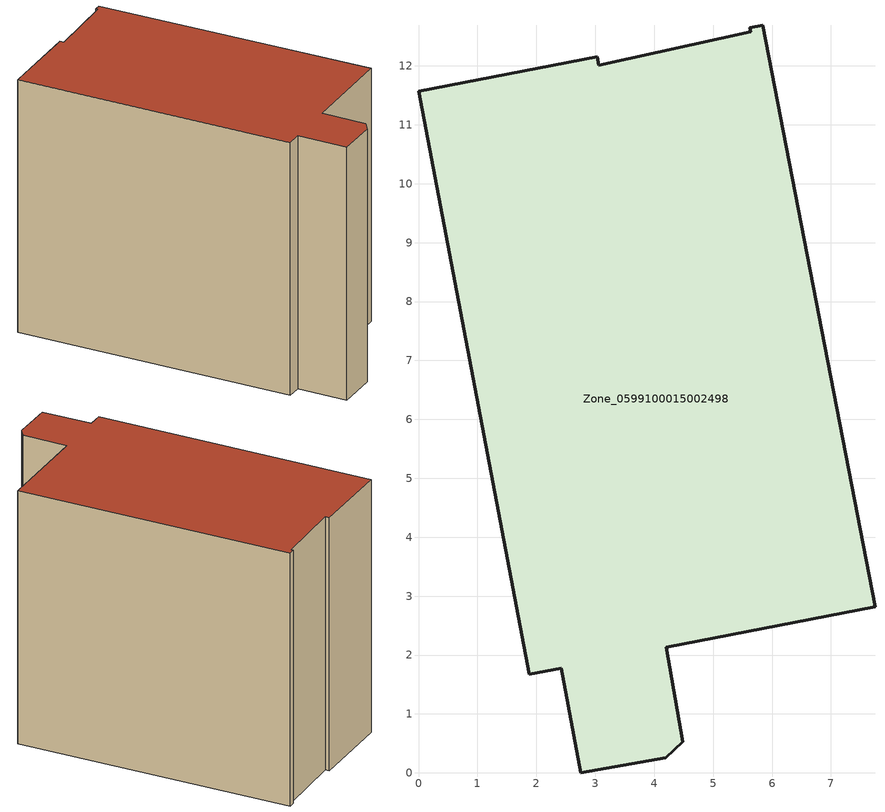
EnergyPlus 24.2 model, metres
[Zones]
Zone_0599100015002498
 floor ground (C_G): 3.06,12.01 5.64,12.58 5.62,12.65 5.84,12.69 7.75,2.82 4.2,2.13 4.49,0.53 4.2,0.25 2.75,0 2.42,1.78 1.88,1.67 0,11.57 3.03,12.15 z0.68
 wall outside (C_F): 0,11.57 1.88,1.67 2.42,1.78 2.75,0 4.2,0.25 4.49,0.53 4.2,2.13 7.75,2.82 5.84,12.69 5.62,12.65 5.64,12.58 3.06,12.01 3.03,12.15 0,11.57 z0.68:10.06
 roof outside (C_R): 5.64,12.58 3.06,12.01 3.03,12.15 0,11.57 1.88,1.67 2.42,1.78 2.75,0 4.2,0.25 4.49,0.53 4.2,2.13 7.75,2.82 5.84,12.69 5.62,12.65 z10.06
[BUILDING]
Pand.0599100015002498: North Axis=0; Terrain=City; Loads Convergence Tolerance Value=0.04; Temperature Convergence Tolerance Value=0.4; Solar Distribution=FullExterior; Maximum Number of Warmup Days=25; Minimum Number of Warmup Days=1
[Site:Location]
Rotterdam.The.Hague.AP_ZH_NLD Design_Conditions: Latitude=51.96; Longitude=4.45; Time Zone=1; Elevation=-4.5
[SITE:GROUNDTEMPERATURE:BUILDINGSURFACE]
18, 18, 18, 18, 18, 18, 18, 18, 18, 18, 18, 18
[MATERIAL] Thermal Absorptance=0.9; Solar Absorptance=0.7; Visible Absorptance=0.7
Name | Roughness | Thickness | Conductivity | Density | Specific Heat
G.TI.1975-1991 | MediumSmooth | 0.15 | 0.288461 | 540 | 1210
F.TI.1975-1991 | Rough | 0.3 | 0.230769 | 1920 | 840
R.TI.1975-1991 | MediumRough | 0.2 | 0.153846 | 1500 | 1000
[CONSTRUCTION]
C_G: G.TI.1975-1991
C_F: F.TI.1975-1991
C_R: R.TI.1975-1991
[ZONE]
Zone_0599100015002498: Type=1; Multiplier=1; Ceiling Height=Autocalculate; Volume=Autocalculate; Floor Area=autocalculate; Part of Total Floor Area=Yes
[ZONEINFILTRATION:DESIGNFLOWRATE]
Infil_Zone_0599100015002498: Zone or ZoneList or Space or SpaceList=Zone_0599100015002498; Schedule=AlwaysOn; Design Flow Rate Calculation Method=Flow/Area; Flow Rate per Floor Area=0.003; Constant Term Coefficient=1; Temperature Term Coefficient=0; Velocity Term Coefficient=0; Velocity Squared Term Coefficient=0
[HVACTEMPLATE:ZONE:IDEALLOADSAIRSYSTEM]
Zone_0599100015002498: Maximum Heating Supply Air Temperature=50; Minimum Cooling Supply Air Temperature=13; Maximum Heating Supply Air Humidity Ratio=0.0156; Minimum Cooling Supply Air Humidity Ratio=0.0077; Heating Limit=NoLimit; Cooling Limit=NoLimit; Dehumidification Control Type=ConstantSensibleHeatRatio; Cooling Sensible Heat Ratio=0.7; Dehumidification Setpoint=60; Humidification Control Type=None; Humidification Setpoint=30; Outdoor Air Method=None; Outdoor Air Flow Rate per Person=0.00944; Outdoor Air Flow Rate per Zone Floor Area=0; Outdoor Air Flow Rate per Zone=0; Demand Controlled Ventilation Type=None; Outdoor Air Economizer Type=NoEconomizer; Heat Recovery Type=None; Sensible Heat Recovery Effectiveness=0.7; Latent Heat Recovery Effectiveness=0.65
[ZONECONTROL:THERMOSTAT]
ThermostatControl_Zone_0599100015002498: Zone or ZoneList=Zone_0599100015002498; Control Type Schedule=DualSetpointControlType; Control 1=Thermostat_Zone_0599100015002498; Temperature Difference Between Cutout And Setpoint=0
[THERMOSTATSETPOINT:DUALSETPOINT]
Thermostat_Zone_0599100015002498: Heating Setpoint Temperature Schedule=HeatingSetpoint_Zone_0599100015002498; Cooling Setpoint Temperature Schedule=CoolingSetpoint_Zone_0599100015002498
[SCHEDULE:COMPACT]
HeatingSetpoint_Zone_0599100015002498: Through: 12/31, For: AllDays, Until: 24:00, 21
CoolingSetpoint_Zone_0599100015002498: Through: 12/31, For: AllDays, Until: 24:00, 24
DualSetpointControlType: Through: 12/31, For: AllDays, Until: 24:00, 4
AlwaysOn: Through: 12/31, For: AllDays, Until: 24:00, 1
